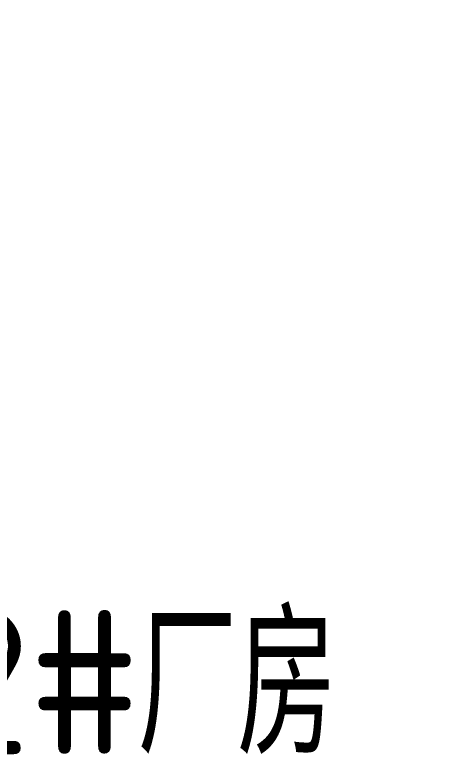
# Model space of a CAD drawing. Extents: x -222544 to -13848, y -31368 to 85559.
# Drawn here: x -67845 to -57030, y 9865 to 27892 of the extents above; entities that cross this region are included whole.
import ezdxf
from ezdxf.xclip import XClip

# ---------------------------------------------------------------- set-up
doc = ezdxf.new("R2010")
doc.units = 0
doc.header["$LTSCALE"] = 1000
doc.header["$MEASUREMENT"] = 0
doc.header["$XCLIPFRAME"] = 0
doc.linetypes.add('10平面$0$DASH', pattern=[0.35, 0.25, -0.1])
doc.linetypes.add('10平面$0$DOTE', pattern=[2.42, 2, -0.2, 0.02, -0.2])
for name, color, linetype in [('10平面$0$A-AXIS-DOTE', 14, '10平面$0$DOTE'), ('10平面$0$A-HATCH-2', 251, 'Continuous'), ('10平面$0$A-WINDOW', 140, 'Continuous'), ('10平面$0$AS-WALL', 40, 'Continuous'), ('10平面$0$AS-结构边线层', 200, 'Continuous'), ('A-AXIS-DP', 126, 'Continuous'), ('A-WINDOW', 140, 'Continuous')]:
    doc.layers.add(name, color=color, linetype=linetype)
doc.styles.get("Standard").update_dxf_attribs({"font": 'gbenor.shx', "bigfont": 'gbcbig.shx'})

# ---------------------------------------------------------------- blocks, each defined once
blk = doc.blocks.new('10平面$0$dote')
at = {"layer": '10平面$0$A-AXIS-DOTE', "ltscale": 2}
for p, q in [((98696.4, -82250), (-75513.6, -82250)), ((98696.4, -164750), (-75513.6, -164750))]:
    blk.add_line(p, q, dxfattribs=at)
blk = doc.blocks.new('10平面$0$43243')
at = {"layer": '10平面$0$AS-结构边线层'}
blk.add_lwpolyline([(-196514, 639550), (-175294, 639550), (-175294, 639720), (-173454, 639720), (-173454, 640170), (-171354, 640170), (-171354, 639720), (-169514, 639720), (-169514, 639550), (-155994, 639550), (-155994, 639720), (-146454, 639720), (-146454, 640170), (-144354, 640170), (-144354, 639720), (-128354, 639720), (-128354, 658060), (-128054, 658060), (-128054, 681330), (-128354, 681330), (-128354, 696460), (-128054, 696460), (-128054, 715680)], dxfattribs=at)
blk = doc.blocks.new('10平面$0$w42343')
at = {"layer": '10平面$0$A-HATCH-2', "linetype": '10平面$0$DASH'}
for p, q in [((-263654.2, 640970), (-128354.2, 640970)), ((-263654.2, 640470), (-128354.2, 640470))]:
    blk.add_line(p, q, dxfattribs=at)
blk = doc.blocks.new('10平面')
at = {"layer": '10平面$0$A-AXIS-DOTE'}
blk.add_line((-281332.2, 720986), (-264361, 722920), dxfattribs=at)
at = {"layer": '10平面$0$A-WINDOW'}
for name in ['10平面$0$43243', '10平面$0$w42343']:
    blk.add_blockref(name, (0, 0), dxfattribs=at)
at = {"layer": '10平面$0$AS-WALL'}
blk.add_blockref('10平面$0$dote', (-220736.4, 804820), dxfattribs=at)

msp = doc.modelspace()

# ---------------------------------------------------------------- block references
at = {"layer": 'A-AXIS-DP'}
ref = msp.add_blockref('10平面', (219215.3, -697248.6), dxfattribs=at)
XClip(ref).set_block_clipping_path([(-267853.3911283911, 713226.9498461919), (-262996.9796748553, 723713.1898612839)])
at = {"layer": 'A-WINDOW'}
ref = msp.add_blockref('10平面', (96415.9, -617629.4), dxfattribs=at)
XClip(ref).set_block_clipping_path([(-138597.9348454606, 638955.4337286151), (-127699.4397844896, 643918.9745761734)])

# ---------------------------------------------------------------- texts
at = {"layer": 'A-WINDOW', "color": 7}
for s, height, p in [('厂房', 3375.89, (-64853.1, 9865.3)), ('2#', 3500, (-69519.7, 9865.3))]:
    msp.add_text(s, height=height, dxfattribs=at).set_placement(p)

doc.saveas('drawing.dxf')
